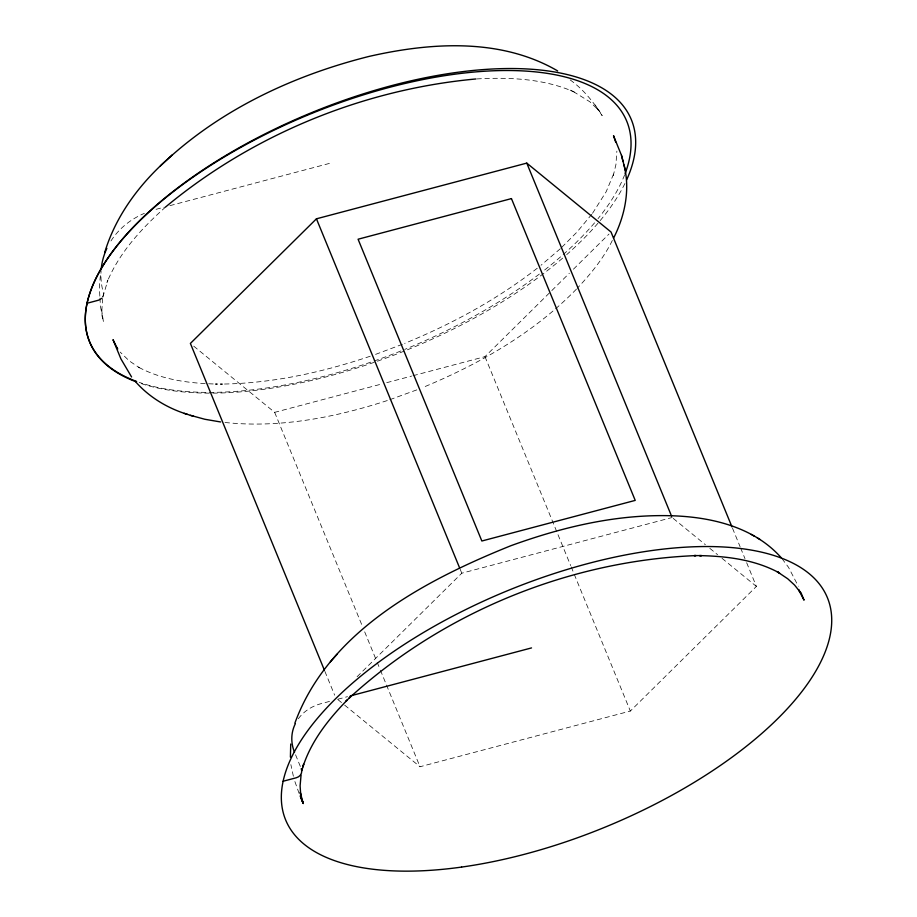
<?xml version="1.0" encoding="UTF-8"?>
<svg xmlns="http://www.w3.org/2000/svg" width="917" height="917" viewBox="0 0 917 917"><rect width="100%" height="100%" fill="white"/><g stroke="black" fill="none" stroke-linecap="round" stroke-linejoin="round"><path stroke-width="0.69" stroke-dasharray="4.58 3.44" d="M102.635 298.426L101.73 312.307L101.581 309.602L103.403 321.569L100.434 306.301L99.953 298.117M100.377 275.604L99.357 286.471L99.861 296.753M102.864 297.2L107.862 280.052L106.968 282.413C119.302 252.427 141.917 228.058 165.862 206.806M612.338 240.46C603.535 258.342 590.789 273.896 577.194 288.328M592.52 213.317L606.194 191.687L614.023 172.981L613.267 175.663L615.926 164.613L616.866 151.156M591.797 214.269L576.885 232.184L561.25 247.842M576.403 289.164C533.591 333.112 479.201 364.106 422.897 387.444M413.028 375.706L484.978 356.644L569.354 273.232M573.423 269.208L609.003 234.041M357.091 676.723L461.79 573.205L672.115 517.509M344.609 705.093L420.009 766.75L630.334 711.053L756.387 586.422L745.532 559.978M560.31 248.736L541.053 265.231M537.27 268.223C497.014 299.55 451.772 324.102 404.638 343.405M402.391 344.311L375.34 354.466M416.799 389.885L389.576 399.778M370.239 356.232C322.016 372.44 271.581 383.638 220.538 384.085L222.556 384.097L215.277 384.063L217.352 384.063C189.899 383.489 161.449 379.947 137.08 366.433L139.522 367.82L129.228 360.874L120.219 352.128M387.272 400.557C335.118 417.499 279.731 428.342 224.745 422.45M156.062 209.328L164.349 207.127M169.886 205.66L330.177 163.215M193.716 346.156L274.664 412.352L381.208 384.131M386.733 382.664L411.641 376.073M329.512 701.425L321.214 703.626A45.048 38.812 12.2 0 0 298.334 718.745M337.811 699.224L347.497 696.656M476.829 78.931C508.992 77.166 542.44 78.541 572.506 91.219M570.202 90.175L575.67 92.663M573.354 91.608L589.86 101.787L598.686 110.281L596.887 108.24L602.194 115.622L598.641 110.051M570.156 79.917C582.41 88.617 592.164 100.411 600.486 112.791M673.227 518.414L705.379 544.709M709.815 548.343L717.575 554.682M722.011 558.315L756.387 586.422M337.96 699.648L343.497 704.176M781.995 558.648L788.517 567.314L798.306 586.192M595.213 105.008L597.047 107.736M732.523 528.238L740.111 546.75M740.661 548.079L744.994 558.659M484.978 356.644L570.672 565.583M571.211 566.912L630.334 711.053M460.162 569.239L461.79 573.205M274.664 412.352L362.524 626.575M364.691 631.87L376.623 660.962M377.162 662.28L379.879 668.894M380.417 670.212L420.009 766.75M324.893 671.382L334.659 695.189M295.561 754.771L300.73 767.391M299.125 793.434L294.449 780.321M293.371 776.24L290.872 764.618M101.97 315.597L102.738 318.818M102.555 296.982A8.448 7.279 12.2 0 0 103.185 292.099A84.456 72.775 12.2 0 1 101.042 271.157M110.957 240.953A84.456 72.775 12.2 0 1 144.382 213.329M624.913 183.515A292.798 127.899 -22.3 0 1 566.683 254.639M562.625 258.158A292.798 127.899 -22.3 0 1 138.341 382.595M624.626 174.849A290.322 126.81 -22.3 0 1 598.01 218.67M594.56 222.842A290.322 126.81 -22.3 0 1 543.792 270.653M539.356 274.068A290.322 126.81 -22.3 0 1 404.706 349.423M400.867 350.97A290.322 126.81 -22.3 0 1 139.201 382.366"/><path stroke-width="1.38" d="M290.414 757.121L290.723 744.019M301.051 775.174L300.1 785.846L300.753 795.257L300.26 792.345L303.218 803.475L301.235 798.283L303.263 803.521L300.157 795.945M294.884 723.135C328.458 630.919 425.19 580.22 510.941 545.695C561.64 527.252 615.318 514.426 669.57 515.698C709.758 516.626 753.476 526.415 781.227 557.742M301.842 770.612L303.653 764.251L302.897 766.933C311.184 741.062 328.492 719.226 347.222 700.026L345.755 701.482L350.569 696.691L349.136 698.112C442.991 612.361 569.079 560.745 696.049 555.587L694.031 555.587L701.585 555.61L699.511 555.61C726.906 556.16 755.253 559.679 779.599 573.068L777.169 571.681L787.714 578.765L794.512 585L800.209 592.073L798.524 589.642L804.049 600.154L800.885 592.474M104.71 252.496C115.542 216.504 138.627 185.257 166.344 160.337M613.553 238.145C624.913 215.873 630.403 189.452 623.961 164.911M330.372 661.776L333.628 658.154M334.052 657.649L337.215 654.119M731.984 526.92L611.031 232.024L526.771 163.111L316.445 218.808L190.392 343.428L324.354 670.063M166.688 160.062C223.198 108.16 295.079 74.965 369.012 56.43C430.898 42.331 500.797 37.757 557.685 70.93M160.406 165.862L172.316 154.824M165.622 206.967C252.828 134.57 363.029 89.373 475.831 78.977M87.058 303.252L97.89 300.375A8.448 7.279 12.2 0 0 101.512 298.334M350.271 695.923L531.528 647.918M283.101 781.25L296.248 777.776A8.448 7.279 12.2 0 0 301.246 768.652M220.619 421.969L204.835 419.264L190.404 415.321M135.613 381.77C149.333 397.336 167.742 408.329 187.481 414.392M184.145 413.326L193.659 416.364M757.316 537.924L760.044 539.54M751.298 534.416L753.992 535.998M116.631 347.383L117.766 348.999M131.589 376.979L120.952 358.96L112.997 339.68L116.826 347.451M526.771 163.111L671.576 516.179M316.445 218.808L459.623 567.921M625.532 170.975L621.497 155.386L613.53 135.716L615.639 141.997M621.497 155.386L623.067 161.484M135.796 381.655A292.798 127.899 -22.3 0 1 311.39 112.734A292.798 127.899 -22.3 0 1 626.643 179.835M136.644 381.461A290.322 126.81 -22.3 0 1 302.06 117.456A290.322 126.81 -22.3 0 1 625.085 173.657M101.145 269.758A84.456 72.775 12.2 0 1 106.876 248.335M294.517 752.249A45.048 38.812 12.2 0 1 295.297 723.777M511.445 198.599L358.077 239.222L481.849 541.007L635.217 500.395L511.445 198.599M461.583 867.081A292.798 127.899 -22.3 0 0 827.696 598.434A292.798 127.899 -22.3 0 0 380.28 661.008A292.798 127.899 -22.3 0 0 461.583 867.081"/></g></svg>
